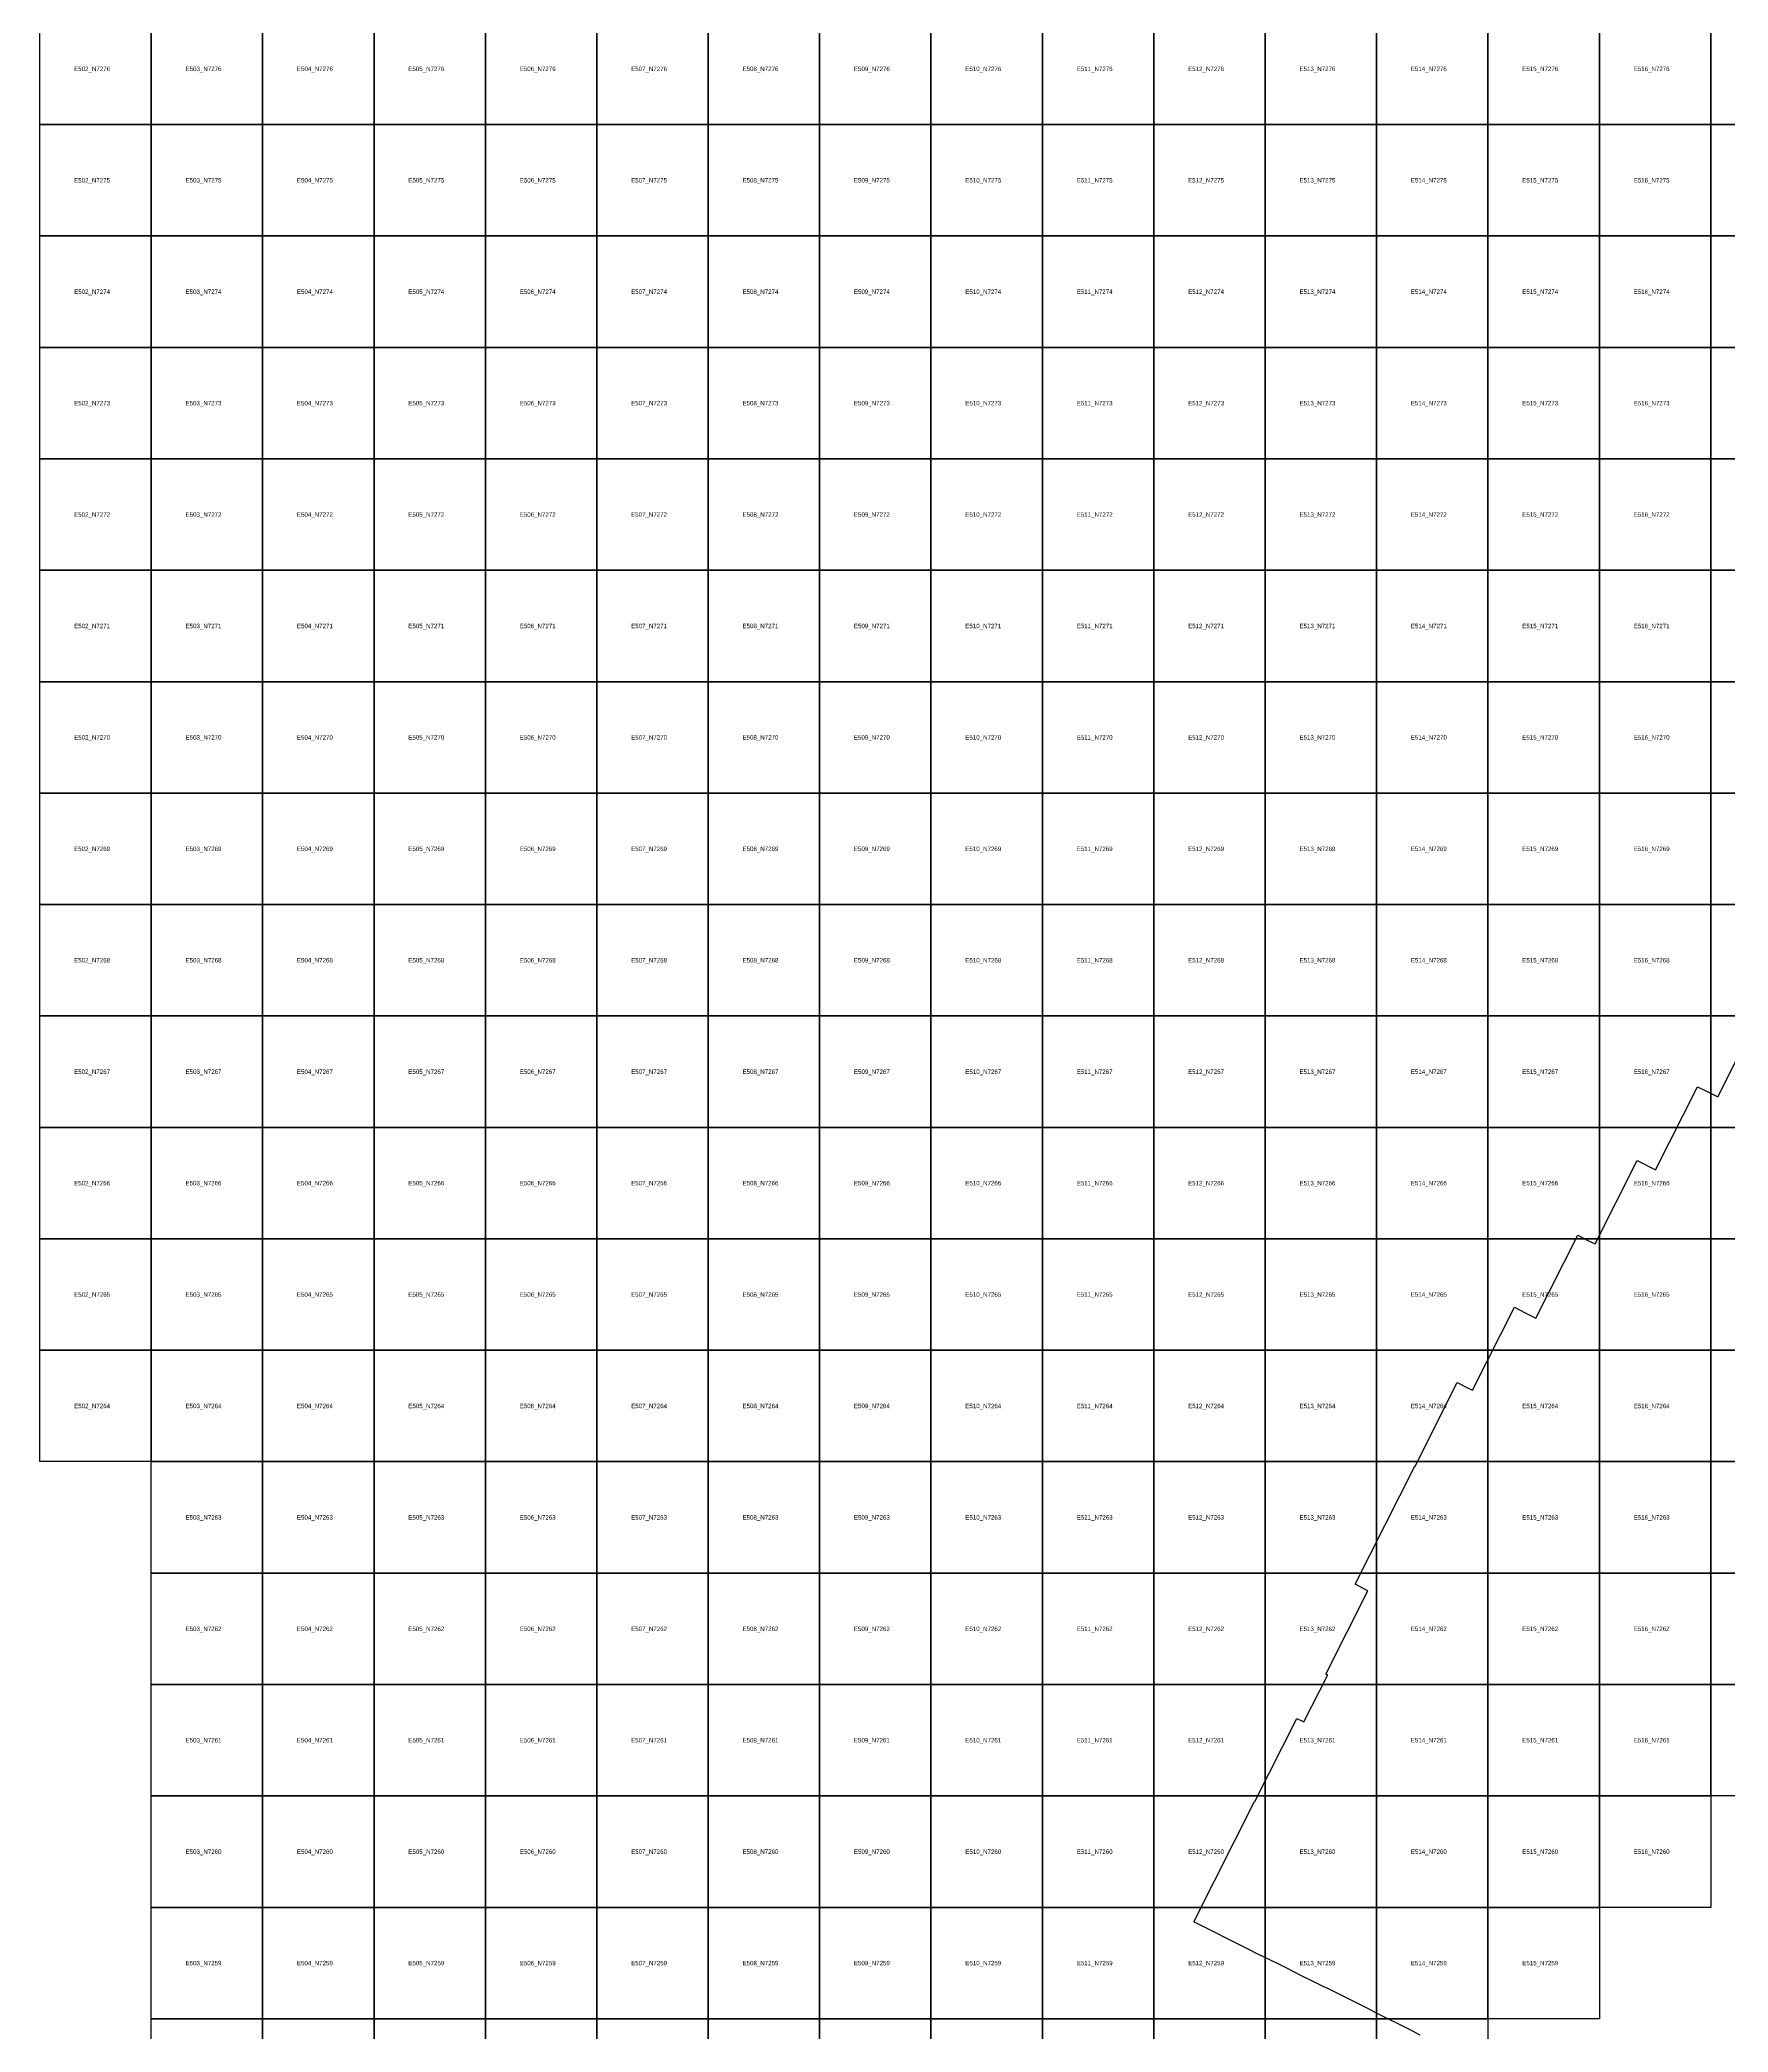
# Model space of a CAD drawing. Extents: x 325010 to 598009, y 7217000 to 7546188.
# Drawn here: x 502000 to 517156, y 7258880 to 7276760 of the extents above; entities that cross this region are included whole.
import ezdxf

# ---------------------------------------------------------------- set-up
doc = ezdxf.new("R2010")
doc.units = 0
doc.layers.add('B', color=7, linetype='Continuous')
doc.layers.add('Limpopo_1', color=7, linetype='Continuous')

msp = doc.modelspace()

# ---------------------------------------------------------------- linework, layer by layer
for points in [[(502000, 7276000), (502000, 7277000), (503000, 7277000), (503000, 7276000)], [(502000, 7275000), (502000, 7276000), (503000, 7276000), (503000, 7275000)], [(502000, 7274000), (502000, 7275000), (503000, 7275000), (503000, 7274000)], [(502000, 7273000), (502000, 7274000), (503000, 7274000), (503000, 7273000)], [(502000, 7272000), (502000, 7273000), (503000, 7273000), (503000, 7272000)], [(502000, 7271000), (502000, 7272000), (503000, 7272000), (503000, 7271000)], [(502000, 7270000), (502000, 7271000), (503000, 7271000), (503000, 7270000)], [(502000, 7269000), (502000, 7270000), (503000, 7270000), (503000, 7269000)], [(502000, 7268000), (502000, 7269000), (503000, 7269000), (503000, 7268000)], [(502000, 7267000), (502000, 7268000), (503000, 7268000), (503000, 7267000)], [(502000, 7266000), (502000, 7267000), (503000, 7267000), (503000, 7266000)], [(502000, 7265000), (502000, 7266000), (503000, 7266000), (503000, 7265000)], [(502000, 7264000), (502000, 7265000), (503000, 7265000), (503000, 7264000)], [(503000, 7264000), (503000, 7265000), (504000, 7265000), (504000, 7264000)], [(503000, 7263000), (503000, 7264000), (504000, 7264000), (504000, 7263000)], [(503000, 7262000), (503000, 7263000), (504000, 7263000), (504000, 7262000)], [(503000, 7261000), (503000, 7262000), (504000, 7262000), (504000, 7261000)], [(503000, 7260000), (503000, 7261000), (504000, 7261000), (504000, 7260000)], [(503000, 7259000), (503000, 7260000), (504000, 7260000), (504000, 7259000)], [(503000, 7258000), (503000, 7259000), (504000, 7259000), (504000, 7258000)]]:
    msp.add_lwpolyline(points, close=True)
at = {"layer": 'B'}
msp.add_lwpolyline([(514392, 7258854), (514296, 7258903), (514199, 7258952), (514102, 7259000), (514006, 7259049), (513909, 7259098), (513561, 7259271), (513521, 7259290), (513424, 7259339), (513327, 7259387), (513182, 7259460), (513134, 7259484), (513037, 7259533), (512939, 7259578), (512842, 7259627), (512746, 7259676), (512649, 7259725), (512552, 7259773), (512456, 7259822), (512359, 7259871), (512905, 7260951), (512907, 7260950), (513284, 7261696), (513348, 7261664), (513562, 7262086), (513546, 7262094), (513923, 7262841), (513905, 7262851), (513808, 7262900), (514344, 7263961), (514346, 7263960), (514725, 7264710), (514822, 7264661), (514862, 7264641), (515239, 7265386), (515335, 7265337), (515431, 7265289), (515807, 7266033), (515903, 7265983), (515962, 7265954), (516340, 7266702), (516505, 7266619), (516882, 7267365), (516979, 7267316), (517064, 7267273), (517430, 7267999)], dxfattribs=at)
at = {"layer": 'Limpopo_1'}
for points in [[(503000, 7276000), (503000, 7277000), (504000, 7277000), (504000, 7276000)], [(504000, 7276000), (504000, 7277000), (505000, 7277000), (505000, 7276000)], [(505000, 7276000), (505000, 7277000), (506000, 7277000), (506000, 7276000)], [(506000, 7276000), (506000, 7277000), (507000, 7277000), (507000, 7276000)], [(507000, 7276000), (507000, 7277000), (508000, 7277000), (508000, 7276000)], [(508000, 7276000), (508000, 7277000), (509000, 7277000), (509000, 7276000)], [(509000, 7276000), (509000, 7277000), (510000, 7277000), (510000, 7276000)], [(510000, 7276000), (510000, 7277000), (511000, 7277000), (511000, 7276000)], [(511000, 7276000), (511000, 7277000), (512000, 7277000), (512000, 7276000)], [(512000, 7276000), (512000, 7277000), (513000, 7277000), (513000, 7276000)], [(513000, 7276000), (513000, 7277000), (514000, 7277000), (514000, 7276000)], [(514000, 7276000), (514000, 7277000), (515000, 7277000), (515000, 7276000)], [(515000, 7276000), (515000, 7277000), (516000, 7277000), (516000, 7276000)], [(516000, 7276000), (516000, 7277000), (517000, 7277000), (517000, 7276000)], [(517000, 7276000), (517000, 7277000), (518000, 7277000), (518000, 7276000)], [(503000, 7275000), (503000, 7276000), (504000, 7276000), (504000, 7275000)], [(504000, 7275000), (504000, 7276000), (505000, 7276000), (505000, 7275000)], [(505000, 7275000), (505000, 7276000), (506000, 7276000), (506000, 7275000)], [(506000, 7275000), (506000, 7276000), (507000, 7276000), (507000, 7275000)], [(507000, 7275000), (507000, 7276000), (508000, 7276000), (508000, 7275000)], [(508000, 7275000), (508000, 7276000), (509000, 7276000), (509000, 7275000)], [(509000, 7275000), (509000, 7276000), (510000, 7276000), (510000, 7275000)], [(510000, 7275000), (510000, 7276000), (511000, 7276000), (511000, 7275000)], [(511000, 7275000), (511000, 7276000), (512000, 7276000), (512000, 7275000)], [(512000, 7275000), (512000, 7276000), (513000, 7276000), (513000, 7275000)], [(513000, 7275000), (513000, 7276000), (514000, 7276000), (514000, 7275000)], [(514000, 7275000), (514000, 7276000), (515000, 7276000), (515000, 7275000)], [(515000, 7275000), (515000, 7276000), (516000, 7276000), (516000, 7275000)], [(516000, 7275000), (516000, 7276000), (517000, 7276000), (517000, 7275000)], [(517000, 7275000), (517000, 7276000), (518000, 7276000), (518000, 7275000)], [(503000, 7274000), (503000, 7275000), (504000, 7275000), (504000, 7274000)], [(504000, 7274000), (504000, 7275000), (505000, 7275000), (505000, 7274000)], [(505000, 7274000), (505000, 7275000), (506000, 7275000), (506000, 7274000)], [(506000, 7274000), (506000, 7275000), (507000, 7275000), (507000, 7274000)], [(507000, 7274000), (507000, 7275000), (508000, 7275000), (508000, 7274000)], [(508000, 7274000), (508000, 7275000), (509000, 7275000), (509000, 7274000)], [(509000, 7274000), (509000, 7275000), (510000, 7275000), (510000, 7274000)], [(510000, 7274000), (510000, 7275000), (511000, 7275000), (511000, 7274000)], [(511000, 7274000), (511000, 7275000), (512000, 7275000), (512000, 7274000)], [(512000, 7274000), (512000, 7275000), (513000, 7275000), (513000, 7274000)], [(513000, 7274000), (513000, 7275000), (514000, 7275000), (514000, 7274000)], [(514000, 7274000), (514000, 7275000), (515000, 7275000), (515000, 7274000)], [(515000, 7274000), (515000, 7275000), (516000, 7275000), (516000, 7274000)], [(516000, 7274000), (516000, 7275000), (517000, 7275000), (517000, 7274000)], [(517000, 7274000), (517000, 7275000), (518000, 7275000), (518000, 7274000)], [(503000, 7273000), (503000, 7274000), (504000, 7274000), (504000, 7273000)], [(504000, 7273000), (504000, 7274000), (505000, 7274000), (505000, 7273000)], [(505000, 7273000), (505000, 7274000), (506000, 7274000), (506000, 7273000)], [(506000, 7273000), (506000, 7274000), (507000, 7274000), (507000, 7273000)], [(507000, 7273000), (507000, 7274000), (508000, 7274000), (508000, 7273000)], [(508000, 7273000), (508000, 7274000), (509000, 7274000), (509000, 7273000)], [(509000, 7273000), (509000, 7274000), (510000, 7274000), (510000, 7273000)], [(510000, 7273000), (510000, 7274000), (511000, 7274000), (511000, 7273000)], [(511000, 7273000), (511000, 7274000), (512000, 7274000), (512000, 7273000)], [(512000, 7273000), (512000, 7274000), (513000, 7274000), (513000, 7273000)], [(513000, 7273000), (513000, 7274000), (514000, 7274000), (514000, 7273000)], [(514000, 7273000), (514000, 7274000), (515000, 7274000), (515000, 7273000)], [(515000, 7273000), (515000, 7274000), (516000, 7274000), (516000, 7273000)], [(516000, 7273000), (516000, 7274000), (517000, 7274000), (517000, 7273000)], [(517000, 7273000), (517000, 7274000), (518000, 7274000), (518000, 7273000)], [(503000, 7272000), (503000, 7273000), (504000, 7273000), (504000, 7272000)], [(504000, 7272000), (504000, 7273000), (505000, 7273000), (505000, 7272000)], [(505000, 7272000), (505000, 7273000), (506000, 7273000), (506000, 7272000)], [(506000, 7272000), (506000, 7273000), (507000, 7273000), (507000, 7272000)], [(507000, 7272000), (507000, 7273000), (508000, 7273000), (508000, 7272000)], [(508000, 7272000), (508000, 7273000), (509000, 7273000), (509000, 7272000)], [(509000, 7272000), (509000, 7273000), (510000, 7273000), (510000, 7272000)], [(510000, 7272000), (510000, 7273000), (511000, 7273000), (511000, 7272000)], [(511000, 7272000), (511000, 7273000), (512000, 7273000), (512000, 7272000)], [(512000, 7272000), (512000, 7273000), (513000, 7273000), (513000, 7272000)], [(513000, 7272000), (513000, 7273000), (514000, 7273000), (514000, 7272000)], [(514000, 7272000), (514000, 7273000), (515000, 7273000), (515000, 7272000)], [(515000, 7272000), (515000, 7273000), (516000, 7273000), (516000, 7272000)], [(516000, 7272000), (516000, 7273000), (517000, 7273000), (517000, 7272000)], [(517000, 7272000), (517000, 7273000), (518000, 7273000), (518000, 7272000)], [(503000, 7271000), (503000, 7272000), (504000, 7272000), (504000, 7271000)], [(504000, 7271000), (504000, 7272000), (505000, 7272000), (505000, 7271000)], [(505000, 7271000), (505000, 7272000), (506000, 7272000), (506000, 7271000)], [(506000, 7271000), (506000, 7272000), (507000, 7272000), (507000, 7271000)], [(507000, 7271000), (507000, 7272000), (508000, 7272000), (508000, 7271000)], [(508000, 7271000), (508000, 7272000), (509000, 7272000), (509000, 7271000)], [(509000, 7271000), (509000, 7272000), (510000, 7272000), (510000, 7271000)], [(510000, 7271000), (510000, 7272000), (511000, 7272000), (511000, 7271000)], [(511000, 7271000), (511000, 7272000), (512000, 7272000), (512000, 7271000)], [(512000, 7271000), (512000, 7272000), (513000, 7272000), (513000, 7271000)], [(513000, 7271000), (513000, 7272000), (514000, 7272000), (514000, 7271000)], [(514000, 7271000), (514000, 7272000), (515000, 7272000), (515000, 7271000)], [(515000, 7271000), (515000, 7272000), (516000, 7272000), (516000, 7271000)], [(516000, 7271000), (516000, 7272000), (517000, 7272000), (517000, 7271000)], [(517000, 7271000), (517000, 7272000), (518000, 7272000), (518000, 7271000)], [(503000, 7270000), (503000, 7271000), (504000, 7271000), (504000, 7270000)], [(504000, 7270000), (504000, 7271000), (505000, 7271000), (505000, 7270000)], [(505000, 7270000), (505000, 7271000), (506000, 7271000), (506000, 7270000)], [(506000, 7270000), (506000, 7271000), (507000, 7271000), (507000, 7270000)], [(507000, 7270000), (507000, 7271000), (508000, 7271000), (508000, 7270000)], [(508000, 7270000), (508000, 7271000), (509000, 7271000), (509000, 7270000)], [(509000, 7270000), (509000, 7271000), (510000, 7271000), (510000, 7270000)], [(510000, 7270000), (510000, 7271000), (511000, 7271000), (511000, 7270000)], [(511000, 7270000), (511000, 7271000), (512000, 7271000), (512000, 7270000)], [(512000, 7270000), (512000, 7271000), (513000, 7271000), (513000, 7270000)], [(513000, 7270000), (513000, 7271000), (514000, 7271000), (514000, 7270000)], [(514000, 7270000), (514000, 7271000), (515000, 7271000), (515000, 7270000)], [(515000, 7270000), (515000, 7271000), (516000, 7271000), (516000, 7270000)], [(516000, 7270000), (516000, 7271000), (517000, 7271000), (517000, 7270000)], [(517000, 7270000), (517000, 7271000), (518000, 7271000), (518000, 7270000)], [(503000, 7269000), (503000, 7270000), (504000, 7270000), (504000, 7269000)], [(504000, 7269000), (504000, 7270000), (505000, 7270000), (505000, 7269000)], [(505000, 7269000), (505000, 7270000), (506000, 7270000), (506000, 7269000)], [(506000, 7269000), (506000, 7270000), (507000, 7270000), (507000, 7269000)], [(507000, 7269000), (507000, 7270000), (508000, 7270000), (508000, 7269000)], [(508000, 7269000), (508000, 7270000), (509000, 7270000), (509000, 7269000)], [(509000, 7269000), (509000, 7270000), (510000, 7270000), (510000, 7269000)], [(510000, 7269000), (510000, 7270000), (511000, 7270000), (511000, 7269000)], [(511000, 7269000), (511000, 7270000), (512000, 7270000), (512000, 7269000)], [(512000, 7269000), (512000, 7270000), (513000, 7270000), (513000, 7269000)], [(513000, 7269000), (513000, 7270000), (514000, 7270000), (514000, 7269000)], [(514000, 7269000), (514000, 7270000), (515000, 7270000), (515000, 7269000)], [(515000, 7269000), (515000, 7270000), (516000, 7270000), (516000, 7269000)], [(516000, 7269000), (516000, 7270000), (517000, 7270000), (517000, 7269000)], [(517000, 7269000), (517000, 7270000), (518000, 7270000), (518000, 7269000)], [(503000, 7268000), (503000, 7269000), (504000, 7269000), (504000, 7268000)], [(504000, 7268000), (504000, 7269000), (505000, 7269000), (505000, 7268000)], [(505000, 7268000), (505000, 7269000), (506000, 7269000), (506000, 7268000)], [(506000, 7268000), (506000, 7269000), (507000, 7269000), (507000, 7268000)], [(507000, 7268000), (507000, 7269000), (508000, 7269000), (508000, 7268000)], [(508000, 7268000), (508000, 7269000), (509000, 7269000), (509000, 7268000)], [(509000, 7268000), (509000, 7269000), (510000, 7269000), (510000, 7268000)], [(510000, 7268000), (510000, 7269000), (511000, 7269000), (511000, 7268000)], [(511000, 7268000), (511000, 7269000), (512000, 7269000), (512000, 7268000)], [(512000, 7268000), (512000, 7269000), (513000, 7269000), (513000, 7268000)], [(513000, 7268000), (513000, 7269000), (514000, 7269000), (514000, 7268000)], [(514000, 7268000), (514000, 7269000), (515000, 7269000), (515000, 7268000)], [(515000, 7268000), (515000, 7269000), (516000, 7269000), (516000, 7268000)], [(516000, 7268000), (516000, 7269000), (517000, 7269000), (517000, 7268000)], [(517000, 7268000), (517000, 7269000), (518000, 7269000), (518000, 7268000)], [(503000, 7267000), (503000, 7268000), (504000, 7268000), (504000, 7267000)], [(504000, 7267000), (504000, 7268000), (505000, 7268000), (505000, 7267000)], [(505000, 7267000), (505000, 7268000), (506000, 7268000), (506000, 7267000)], [(506000, 7267000), (506000, 7268000), (507000, 7268000), (507000, 7267000)], [(507000, 7267000), (507000, 7268000), (508000, 7268000), (508000, 7267000)], [(508000, 7267000), (508000, 7268000), (509000, 7268000), (509000, 7267000)], [(509000, 7267000), (509000, 7268000), (510000, 7268000), (510000, 7267000)], [(510000, 7267000), (510000, 7268000), (511000, 7268000), (511000, 7267000)], [(511000, 7267000), (511000, 7268000), (512000, 7268000), (512000, 7267000)], [(512000, 7267000), (512000, 7268000), (513000, 7268000), (513000, 7267000)], [(513000, 7267000), (513000, 7268000), (514000, 7268000), (514000, 7267000)], [(514000, 7267000), (514000, 7268000), (515000, 7268000), (515000, 7267000)], [(515000, 7267000), (515000, 7268000), (516000, 7268000), (516000, 7267000)], [(516000, 7267000), (516000, 7268000), (517000, 7268000), (517000, 7267000)], [(517000, 7267000), (517000, 7268000), (518000, 7268000), (518000, 7267000)], [(503000, 7266000), (503000, 7267000), (504000, 7267000), (504000, 7266000)], [(504000, 7266000), (504000, 7267000), (505000, 7267000), (505000, 7266000)], [(505000, 7266000), (505000, 7267000), (506000, 7267000), (506000, 7266000)], [(506000, 7266000), (506000, 7267000), (507000, 7267000), (507000, 7266000)], [(507000, 7266000), (507000, 7267000), (508000, 7267000), (508000, 7266000)], [(508000, 7266000), (508000, 7267000), (509000, 7267000), (509000, 7266000)], [(509000, 7266000), (509000, 7267000), (510000, 7267000), (510000, 7266000)], [(510000, 7266000), (510000, 7267000), (511000, 7267000), (511000, 7266000)], [(511000, 7266000), (511000, 7267000), (512000, 7267000), (512000, 7266000)], [(512000, 7266000), (512000, 7267000), (513000, 7267000), (513000, 7266000)], [(513000, 7266000), (513000, 7267000), (514000, 7267000), (514000, 7266000)], [(514000, 7266000), (514000, 7267000), (515000, 7267000), (515000, 7266000)], [(515000, 7266000), (515000, 7267000), (516000, 7267000), (516000, 7266000)], [(516000, 7266000), (516000, 7267000), (517000, 7267000), (517000, 7266000)], [(517000, 7266000), (517000, 7267000), (518000, 7267000), (518000, 7266000)], [(503000, 7265000), (503000, 7266000), (504000, 7266000), (504000, 7265000)], [(504000, 7265000), (504000, 7266000), (505000, 7266000), (505000, 7265000)], [(505000, 7265000), (505000, 7266000), (506000, 7266000), (506000, 7265000)], [(506000, 7265000), (506000, 7266000), (507000, 7266000), (507000, 7265000)], [(507000, 7265000), (507000, 7266000), (508000, 7266000), (508000, 7265000)], [(508000, 7265000), (508000, 7266000), (509000, 7266000), (509000, 7265000)], [(509000, 7265000), (509000, 7266000), (510000, 7266000), (510000, 7265000)], [(510000, 7265000), (510000, 7266000), (511000, 7266000), (511000, 7265000)], [(511000, 7265000), (511000, 7266000), (512000, 7266000), (512000, 7265000)], [(512000, 7265000), (512000, 7266000), (513000, 7266000), (513000, 7265000)], [(513000, 7265000), (513000, 7266000), (514000, 7266000), (514000, 7265000)], [(514000, 7265000), (514000, 7266000), (515000, 7266000), (515000, 7265000)], [(515000, 7265000), (515000, 7266000), (516000, 7266000), (516000, 7265000)], [(516000, 7265000), (516000, 7266000), (517000, 7266000), (517000, 7265000)], [(517000, 7265000), (517000, 7266000), (518000, 7266000), (518000, 7265000)], [(504000, 7264000), (504000, 7265000), (505000, 7265000), (505000, 7264000)], [(505000, 7264000), (505000, 7265000), (506000, 7265000), (506000, 7264000)], [(506000, 7264000), (506000, 7265000), (507000, 7265000), (507000, 7264000)], [(507000, 7264000), (507000, 7265000), (508000, 7265000), (508000, 7264000)], [(508000, 7264000), (508000, 7265000), (509000, 7265000), (509000, 7264000)], [(509000, 7264000), (509000, 7265000), (510000, 7265000), (510000, 7264000)], [(510000, 7264000), (510000, 7265000), (511000, 7265000), (511000, 7264000)], [(511000, 7264000), (511000, 7265000), (512000, 7265000), (512000, 7264000)], [(512000, 7264000), (512000, 7265000), (513000, 7265000), (513000, 7264000)], [(513000, 7264000), (513000, 7265000), (514000, 7265000), (514000, 7264000)], [(514000, 7264000), (514000, 7265000), (515000, 7265000), (515000, 7264000)], [(515000, 7264000), (515000, 7265000), (516000, 7265000), (516000, 7264000)], [(516000, 7264000), (516000, 7265000), (517000, 7265000), (517000, 7264000)], [(517000, 7264000), (517000, 7265000), (518000, 7265000), (518000, 7264000)], [(504000, 7263000), (504000, 7264000), (505000, 7264000), (505000, 7263000)], [(505000, 7263000), (505000, 7264000), (506000, 7264000), (506000, 7263000)], [(506000, 7263000), (506000, 7264000), (507000, 7264000), (507000, 7263000)], [(507000, 7263000), (507000, 7264000), (508000, 7264000), (508000, 7263000)], [(508000, 7263000), (508000, 7264000), (509000, 7264000), (509000, 7263000)], [(509000, 7263000), (509000, 7264000), (510000, 7264000), (510000, 7263000)], [(510000, 7263000), (510000, 7264000), (511000, 7264000), (511000, 7263000)], [(511000, 7263000), (511000, 7264000), (512000, 7264000), (512000, 7263000)], [(512000, 7263000), (512000, 7264000), (513000, 7264000), (513000, 7263000)], [(513000, 7263000), (513000, 7264000), (514000, 7264000), (514000, 7263000)], [(514000, 7263000), (514000, 7264000), (515000, 7264000), (515000, 7263000)], [(515000, 7263000), (515000, 7264000), (516000, 7264000), (516000, 7263000)], [(516000, 7263000), (516000, 7264000), (517000, 7264000), (517000, 7263000)], [(517000, 7263000), (517000, 7264000), (518000, 7264000), (518000, 7263000)], [(504000, 7262000), (504000, 7263000), (505000, 7263000), (505000, 7262000)], [(505000, 7262000), (505000, 7263000), (506000, 7263000), (506000, 7262000)], [(506000, 7262000), (506000, 7263000), (507000, 7263000), (507000, 7262000)], [(507000, 7262000), (507000, 7263000), (508000, 7263000), (508000, 7262000)], [(508000, 7262000), (508000, 7263000), (509000, 7263000), (509000, 7262000)], [(509000, 7262000), (509000, 7263000), (510000, 7263000), (510000, 7262000)], [(510000, 7262000), (510000, 7263000), (511000, 7263000), (511000, 7262000)], [(511000, 7262000), (511000, 7263000), (512000, 7263000), (512000, 7262000)], [(512000, 7262000), (512000, 7263000), (513000, 7263000), (513000, 7262000)], [(513000, 7262000), (513000, 7263000), (514000, 7263000), (514000, 7262000)], [(514000, 7262000), (514000, 7263000), (515000, 7263000), (515000, 7262000)], [(515000, 7262000), (515000, 7263000), (516000, 7263000), (516000, 7262000)], [(516000, 7262000), (516000, 7263000), (517000, 7263000), (517000, 7262000)], [(517000, 7262000), (517000, 7263000), (518000, 7263000), (518000, 7262000)], [(504000, 7261000), (504000, 7262000), (505000, 7262000), (505000, 7261000)], [(505000, 7261000), (505000, 7262000), (506000, 7262000), (506000, 7261000)], [(506000, 7261000), (506000, 7262000), (507000, 7262000), (507000, 7261000)], [(507000, 7261000), (507000, 7262000), (508000, 7262000), (508000, 7261000)], [(508000, 7261000), (508000, 7262000), (509000, 7262000), (509000, 7261000)], [(509000, 7261000), (509000, 7262000), (510000, 7262000), (510000, 7261000)], [(510000, 7261000), (510000, 7262000), (511000, 7262000), (511000, 7261000)], [(511000, 7261000), (511000, 7262000), (512000, 7262000), (512000, 7261000)], [(512000, 7261000), (512000, 7262000), (513000, 7262000), (513000, 7261000)], [(513000, 7261000), (513000, 7262000), (514000, 7262000), (514000, 7261000)], [(514000, 7261000), (514000, 7262000), (515000, 7262000), (515000, 7261000)], [(515000, 7261000), (515000, 7262000), (516000, 7262000), (516000, 7261000)], [(516000, 7261000), (516000, 7262000), (517000, 7262000), (517000, 7261000)], [(517000, 7261000), (517000, 7262000), (518000, 7262000), (518000, 7261000)], [(504000, 7260000), (504000, 7261000), (505000, 7261000), (505000, 7260000)], [(505000, 7260000), (505000, 7261000), (506000, 7261000), (506000, 7260000)], [(506000, 7260000), (506000, 7261000), (507000, 7261000), (507000, 7260000)], [(507000, 7260000), (507000, 7261000), (508000, 7261000), (508000, 7260000)], [(508000, 7260000), (508000, 7261000), (509000, 7261000), (509000, 7260000)], [(509000, 7260000), (509000, 7261000), (510000, 7261000), (510000, 7260000)], [(510000, 7260000), (510000, 7261000), (511000, 7261000), (511000, 7260000)], [(511000, 7260000), (511000, 7261000), (512000, 7261000), (512000, 7260000)], [(512000, 7260000), (512000, 7261000), (513000, 7261000), (513000, 7260000)], [(513000, 7260000), (513000, 7261000), (514000, 7261000), (514000, 7260000)], [(514000, 7260000), (514000, 7261000), (515000, 7261000), (515000, 7260000)], [(515000, 7260000), (515000, 7261000), (516000, 7261000), (516000, 7260000)], [(516000, 7260000), (516000, 7261000), (517000, 7261000), (517000, 7260000)], [(504000, 7259000), (504000, 7260000), (505000, 7260000), (505000, 7259000)], [(505000, 7259000), (505000, 7260000), (506000, 7260000), (506000, 7259000)], [(506000, 7259000), (506000, 7260000), (507000, 7260000), (507000, 7259000)], [(507000, 7259000), (507000, 7260000), (508000, 7260000), (508000, 7259000)], [(508000, 7259000), (508000, 7260000), (509000, 7260000), (509000, 7259000)], [(509000, 7259000), (509000, 7260000), (510000, 7260000), (510000, 7259000)], [(510000, 7259000), (510000, 7260000), (511000, 7260000), (511000, 7259000)], [(511000, 7259000), (511000, 7260000), (512000, 7260000), (512000, 7259000)], [(512000, 7259000), (512000, 7260000), (513000, 7260000), (513000, 7259000)], [(513000, 7259000), (513000, 7260000), (514000, 7260000), (514000, 7259000)], [(514000, 7259000), (514000, 7260000), (515000, 7260000), (515000, 7259000)], [(515000, 7259000), (515000, 7260000), (516000, 7260000), (516000, 7259000)], [(504000, 7258000), (504000, 7259000), (505000, 7259000), (505000, 7258000)], [(505000, 7258000), (505000, 7259000), (506000, 7259000), (506000, 7258000)], [(506000, 7258000), (506000, 7259000), (507000, 7259000), (507000, 7258000)], [(507000, 7258000), (507000, 7259000), (508000, 7259000), (508000, 7258000)], [(508000, 7258000), (508000, 7259000), (509000, 7259000), (509000, 7258000)], [(509000, 7258000), (509000, 7259000), (510000, 7259000), (510000, 7258000)], [(510000, 7258000), (510000, 7259000), (511000, 7259000), (511000, 7258000)], [(511000, 7258000), (511000, 7259000), (512000, 7259000), (512000, 7258000)], [(512000, 7258000), (512000, 7259000), (513000, 7259000), (513000, 7258000)], [(513000, 7258000), (513000, 7259000), (514000, 7259000), (514000, 7258000)], [(514000, 7258000), (514000, 7259000), (515000, 7259000), (515000, 7258000)]]:
    msp.add_lwpolyline(points, close=True, dxfattribs=at)

# ---------------------------------------------------------------- texts
for s, p in [('E502_N7276', (502308, 7276480)), ('E502_N7275', (502308, 7275480)), ('E502_N7274', (502308, 7274480)), ('E502_N7273', (502308, 7273480)), ('E502_N7272', (502308, 7272480)), ('E502_N7271', (502308, 7271480)), ('E502_N7270', (502308, 7270480)), ('E502_N7269', (502308, 7269480)), ('E502_N7268', (502308, 7268480)), ('E502_N7267', (502308, 7267480)), ('E502_N7266', (502308, 7266480)), ('E502_N7265', (502308, 7265480)), ('E502_N7264', (502308, 7264480)), ('E503_N7264', (503308, 7264480)), ('E503_N7263', (503308, 7263480)), ('E503_N7262', (503308, 7262480)), ('E503_N7261', (503308, 7261480)), ('E503_N7260', (503308, 7260480)), ('E503_N7259', (503308, 7259480))]:
    msp.add_text(s, height=40).set_placement(p)
for s, p in [('E503_N7276', (503308, 7276480)), ('E504_N7276', (504308, 7276480)), ('E505_N7276', (505308, 7276480)), ('E506_N7276', (506308, 7276480)), ('E507_N7276', (507308, 7276480)), ('E508_N7276', (508308, 7276480)), ('E509_N7276', (509308, 7276480)), ('E510_N7276', (510308, 7276480)), ('E511_N7276', (511308, 7276480)), ('E512_N7276', (512308, 7276480)), ('E513_N7276', (513308, 7276480)), ('E514_N7276', (514308, 7276480)), ('E515_N7276', (515308, 7276480)), ('E516_N7276', (516308, 7276480)), ('E503_N7275', (503308, 7275480)), ('E504_N7275', (504308, 7275480)), ('E505_N7275', (505308, 7275480)), ('E506_N7275', (506308, 7275480)), ('E507_N7275', (507308, 7275480)), ('E508_N7275', (508308, 7275480)), ('E509_N7275', (509308, 7275480)), ('E510_N7275', (510308, 7275480)), ('E511_N7275', (511308, 7275480)), ('E512_N7275', (512308, 7275480)), ('E513_N7275', (513308, 7275480)), ('E514_N7275', (514308, 7275480)), ('E515_N7275', (515308, 7275480)), ('E516_N7275', (516308, 7275480)), ('E503_N7274', (503308, 7274480)), ('E504_N7274', (504308, 7274480)), ('E505_N7274', (505308, 7274480)), ('E506_N7274', (506308, 7274480)), ('E507_N7274', (507308, 7274480)), ('E508_N7274', (508308, 7274480)), ('E509_N7274', (509308, 7274480)), ('E510_N7274', (510308, 7274480)), ('E511_N7274', (511308, 7274480)), ('E512_N7274', (512308, 7274480)), ('E513_N7274', (513308, 7274480)), ('E514_N7274', (514308, 7274480)), ('E515_N7274', (515308, 7274480)), ('E516_N7274', (516308, 7274480)), ('E503_N7273', (503308, 7273480)), ('E504_N7273', (504308, 7273480)), ('E505_N7273', (505308, 7273480)), ('E506_N7273', (506308, 7273480)), ('E507_N7273', (507308, 7273480)), ('E508_N7273', (508308, 7273480)), ('E509_N7273', (509308, 7273480)), ('E510_N7273', (510308, 7273480)), ('E511_N7273', (511308, 7273480)), ('E512_N7273', (512308, 7273480)), ('E513_N7273', (513308, 7273480)), ('E514_N7273', (514308, 7273480)), ('E515_N7273', (515308, 7273480)), ('E516_N7273', (516308, 7273480)), ('E503_N7272', (503308, 7272480)), ('E504_N7272', (504308, 7272480)), ('E505_N7272', (505308, 7272480)), ('E506_N7272', (506308, 7272480)), ('E507_N7272', (507308, 7272480)), ('E508_N7272', (508308, 7272480)), ('E509_N7272', (509308, 7272480)), ('E510_N7272', (510308, 7272480)), ('E511_N7272', (511308, 7272480)), ('E512_N7272', (512308, 7272480)), ('E513_N7272', (513308, 7272480)), ('E514_N7272', (514308, 7272480)), ('E515_N7272', (515308, 7272480)), ('E516_N7272', (516308, 7272480)), ('E503_N7271', (503308, 7271480)), ('E504_N7271', (504308, 7271480)), ('E505_N7271', (505308, 7271480)), ('E506_N7271', (506308, 7271480)), ('E507_N7271', (507308, 7271480)), ('E508_N7271', (508308, 7271480)), ('E509_N7271', (509308, 7271480)), ('E510_N7271', (510308, 7271480)), ('E511_N7271', (511308, 7271480)), ('E512_N7271', (512308, 7271480)), ('E513_N7271', (513308, 7271480)), ('E514_N7271', (514308, 7271480)), ('E515_N7271', (515308, 7271480)), ('E516_N7271', (516308, 7271480)), ('E503_N7270', (503308, 7270480)), ('E504_N7270', (504308, 7270480)), ('E505_N7270', (505308, 7270480)), ('E506_N7270', (506308, 7270480)), ('E507_N7270', (507308, 7270480)), ('E508_N7270', (508308, 7270480)), ('E509_N7270', (509308, 7270480)), ('E510_N7270', (510308, 7270480)), ('E511_N7270', (511308, 7270480)), ('E512_N7270', (512308, 7270480)), ('E513_N7270', (513308, 7270480)), ('E514_N7270', (514308, 7270480)), ('E515_N7270', (515308, 7270480)), ('E516_N7270', (516308, 7270480)), ('E503_N7269', (503308, 7269480)), ('E504_N7269', (504308, 7269480)), ('E505_N7269', (505308, 7269480)), ('E506_N7269', (506308, 7269480)), ('E507_N7269', (507308, 7269480)), ('E508_N7269', (508308, 7269480)), ('E509_N7269', (509308, 7269480)), ('E510_N7269', (510308, 7269480)), ('E511_N7269', (511308, 7269480)), ('E512_N7269', (512308, 7269480)), ('E513_N7269', (513308, 7269480)), ('E514_N7269', (514308, 7269480)), ('E515_N7269', (515308, 7269480)), ('E516_N7269', (516308, 7269480)), ('E503_N7268', (503308, 7268480)), ('E504_N7268', (504308, 7268480)), ('E505_N7268', (505308, 7268480)), ('E506_N7268', (506308, 7268480)), ('E507_N7268', (507308, 7268480)), ('E508_N7268', (508308, 7268480)), ('E509_N7268', (509308, 7268480)), ('E510_N7268', (510308, 7268480)), ('E511_N7268', (511308, 7268480)), ('E512_N7268', (512308, 7268480)), ('E513_N7268', (513308, 7268480)), ('E514_N7268', (514308, 7268480)), ('E515_N7268', (515308, 7268480)), ('E516_N7268', (516308, 7268480)), ('E503_N7267', (503308, 7267480)), ('E504_N7267', (504308, 7267480)), ('E505_N7267', (505308, 7267480)), ('E506_N7267', (506308, 7267480)), ('E507_N7267', (507308, 7267480)), ('E508_N7267', (508308, 7267480)), ('E509_N7267', (509308, 7267480)), ('E510_N7267', (510308, 7267480)), ('E511_N7267', (511308, 7267480)), ('E512_N7267', (512308, 7267480)), ('E513_N7267', (513308, 7267480)), ('E514_N7267', (514308, 7267480)), ('E515_N7267', (515308, 7267480)), ('E516_N7267', (516308, 7267480)), ('E503_N7266', (503308, 7266480)), ('E504_N7266', (504308, 7266480)), ('E505_N7266', (505308, 7266480)), ('E506_N7266', (506308, 7266480)), ('E507_N7266', (507308, 7266480)), ('E508_N7266', (508308, 7266480)), ('E509_N7266', (509308, 7266480)), ('E510_N7266', (510308, 7266480)), ('E511_N7266', (511308, 7266480)), ('E512_N7266', (512308, 7266480)), ('E513_N7266', (513308, 7266480)), ('E514_N7266', (514308, 7266480)), ('E515_N7266', (515308, 7266480)), ('E516_N7266', (516308, 7266480)), ('E503_N7265', (503308, 7265480)), ('E504_N7265', (504308, 7265480)), ('E505_N7265', (505308, 7265480)), ('E506_N7265', (506308, 7265480)), ('E507_N7265', (507308, 7265480)), ('E508_N7265', (508308, 7265480)), ('E509_N7265', (509308, 7265480)), ('E510_N7265', (510308, 7265480)), ('E511_N7265', (511308, 7265480)), ('E512_N7265', (512308, 7265480)), ('E513_N7265', (513308, 7265480)), ('E514_N7265', (514308, 7265480)), ('E515_N7265', (515308, 7265480)), ('E516_N7265', (516308, 7265480)), ('E504_N7264', (504308, 7264480)), ('E505_N7264', (505308, 7264480)), ('E506_N7264', (506308, 7264480)), ('E507_N7264', (507308, 7264480)), ('E508_N7264', (508308, 7264480)), ('E509_N7264', (509308, 7264480)), ('E510_N7264', (510308, 7264480)), ('E511_N7264', (511308, 7264480)), ('E512_N7264', (512308, 7264480)), ('E513_N7264', (513308, 7264480)), ('E514_N7264', (514308, 7264480)), ('E515_N7264', (515308, 7264480)), ('E516_N7264', (516308, 7264480)), ('E504_N7263', (504308, 7263480)), ('E505_N7263', (505308, 7263480)), ('E506_N7263', (506308, 7263480)), ('E507_N7263', (507308, 7263480)), ('E508_N7263', (508308, 7263480)), ('E509_N7263', (509308, 7263480)), ('E510_N7263', (510308, 7263480)), ('E511_N7263', (511308, 7263480)), ('E512_N7263', (512308, 7263480)), ('E513_N7263', (513308, 7263480)), ('E514_N7263', (514308, 7263480)), ('E515_N7263', (515308, 7263480)), ('E516_N7263', (516308, 7263480)), ('E504_N7262', (504308, 7262480)), ('E505_N7262', (505308, 7262480)), ('E506_N7262', (506308, 7262480)), ('E507_N7262', (507308, 7262480)), ('E508_N7262', (508308, 7262480)), ('E509_N7262', (509308, 7262480)), ('E510_N7262', (510308, 7262480)), ('E511_N7262', (511308, 7262480)), ('E512_N7262', (512308, 7262480)), ('E513_N7262', (513308, 7262480)), ('E514_N7262', (514308, 7262480)), ('E515_N7262', (515308, 7262480)), ('E516_N7262', (516308, 7262480)), ('E504_N7261', (504308, 7261480)), ('E505_N7261', (505308, 7261480)), ('E506_N7261', (506308, 7261480)), ('E507_N7261', (507308, 7261480)), ('E508_N7261', (508308, 7261480)), ('E509_N7261', (509308, 7261480)), ('E510_N7261', (510308, 7261480)), ('E511_N7261', (511308, 7261480)), ('E512_N7261', (512308, 7261480)), ('E513_N7261', (513308, 7261480)), ('E514_N7261', (514308, 7261480)), ('E515_N7261', (515308, 7261480)), ('E516_N7261', (516308, 7261480)), ('E504_N7260', (504308, 7260480)), ('E505_N7260', (505308, 7260480)), ('E506_N7260', (506308, 7260480)), ('E507_N7260', (507308, 7260480)), ('E508_N7260', (508308, 7260480)), ('E509_N7260', (509308, 7260480)), ('E510_N7260', (510308, 7260480)), ('E511_N7260', (511308, 7260480)), ('E512_N7260', (512308, 7260480)), ('E513_N7260', (513308, 7260480)), ('E514_N7260', (514308, 7260480)), ('E515_N7260', (515308, 7260480)), ('E516_N7260', (516308, 7260480)), ('E504_N7259', (504308, 7259480)), ('E505_N7259', (505308, 7259480)), ('E506_N7259', (506308, 7259480)), ('E507_N7259', (507308, 7259480)), ('E508_N7259', (508308, 7259480)), ('E509_N7259', (509308, 7259480)), ('E510_N7259', (510308, 7259480)), ('E511_N7259', (511308, 7259480)), ('E512_N7259', (512308, 7259480)), ('E513_N7259', (513308, 7259480)), ('E514_N7259', (514308, 7259480)), ('E515_N7259', (515308, 7259480))]:
    msp.add_text(s, height=40, dxfattribs=at).set_placement(p)

doc.saveas('drawing.dxf')
